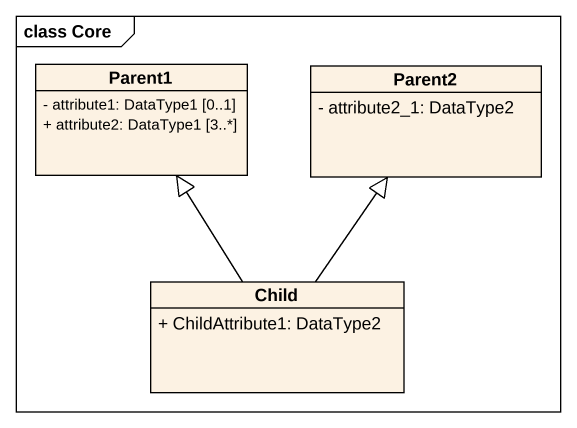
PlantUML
@startuml
mainframe class Core
hide circle
hide empty members
skinparam classAttributeIconSize 0
class Parent1 {
  - attribute1: DataType1 [0..1]
  + attribute2: DataType1 [3..*]
}
class Parent2 {
  - attribute2_1: DataType2
}
class Child {
  + ChildAttribute1: DataType2
}
Child -up-|> Parent1
Child -up-|> Parent2
@enduml
